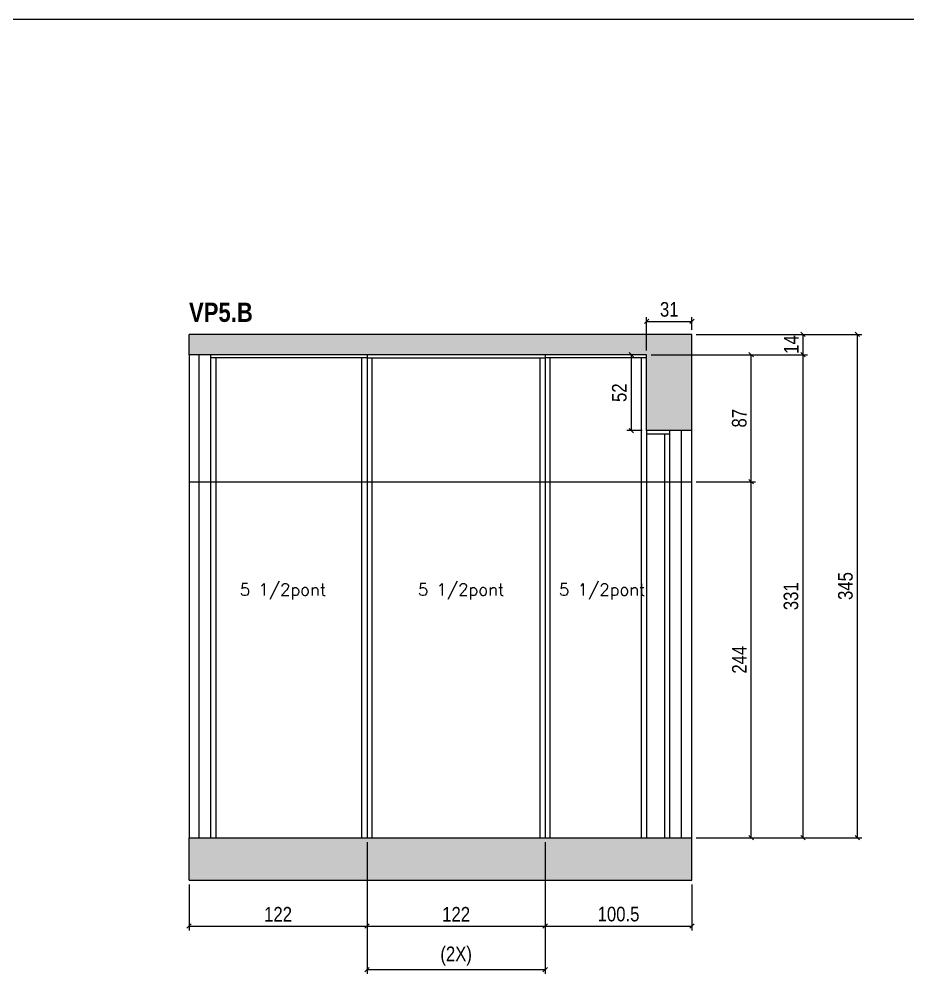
# Model space of a CAD drawing. Extents: x 142292 to 147556, y 149363 to 152785.
# Drawn here: x 145679 to 146288, y 151014 to 151668 of the extents above; entities that cross this region are included whole.
import ezdxf

# ---------------------------------------------------------------- set-up
doc = ezdxf.new("R2010")
doc.units = 0
doc.layers.get('0').update_dxf_attribs({"linetype": 'CONTINUOUS'})
doc.layers.get('DEFPOINTS').update_dxf_attribs({"linetype": 'CONTINUOUS'})
for name, color, linetype in [('COTA', 241, 'CONTINUOUS'), ('NOMENCLATURA', 7, 'CONTINUOUS'), ('Painéis', 200, 'CONTINUOUS'), ('PONTALETE', 7, 'CONTINUOUS'), ('SARR_2.2x7', 40, 'CONTINUOUS'), ('SARR_3.5x7', 81, 'CONTINUOUS')]:
    doc.layers.add(name, color=color, linetype=linetype)
doc.styles.add('COTA TECNICA', font='techl___.ttf', dxfattribs={"height": 10})
doc.styles.get("Standard").update_dxf_attribs({"font": 'ROMANS.SHX'})
doc.styles.add('TECNICA', font='techb___.ttf', dxfattribs={"height": 10})
doc.dimstyles.new('PAINEL', dxfattribs={"dimtxt": 10, "dimasz": 3, "dimexe": 3, "dimexo": 3, "dimgap": 3, "dimtad": 1, "dimdec": 1, "dimzin": 12, "dimdsep": 46, "dimtxsty": 'COTA TECNICA', "dimblk1": 'OBLIQUE', "dimblk2": 'OBLIQUE', "dimsah": 1, "dimcen": 0.9, "dimclrd": 4, "dimclre": 4, "dimclrt": 240, "dimadec": 1, "dimazin": 3, "dimtfac": 1, "dimtdec": 1, "dimtmove": 0, "dimatfit": 3, "dimfxl": 1, "dimtolj": 1, "dimtzin": 12, "dimarcsym": 0})

# ---------------------------------------------------------------- blocks, each defined once
blk = doc.blocks.new('_Oblique')
at = {"color": 0, "linetype": 'ByBlock', "lineweight": -2}
blk.add_line((-0.5, -0.5), (0.5, 0.5), dxfattribs=at)
blk = doc.blocks.new('*D948')
at = {"layer": 'COTA', "color": 4, "linetype": 'ByBlock', "lineweight": -2, "transparency": 16777216}
for p, q in [((146142.74, 151351.24), (146183.36, 151351.24)), ((146180.36, 151107.24), (146180.36, 151351.24)), ((146142.74, 151107.24), (146183.36, 151107.24))]:
    blk.add_line(p, q, dxfattribs=at)
at = {"layer": 'DEFPOINTS', "color": 0, "linetype": 'ByBlock', "transparency": 16777216}
for p in [(146139.74, 151351.24), (146180.36, 151351.24), (146139.74, 151107.24)]:
    blk.add_point(p, dxfattribs=at)
at = {"layer": 'COTA', "color": 4, "linetype": 'ByBlock', "lineweight": -2, "transparency": 16777216, "xscale": 3, "yscale": 3, "zscale": 3}
for p, rotation in [((146180.36, 151351.24), 90), ((146180.36, 151107.24), 270)]:
    blk.add_blockref('_Oblique', p, dxfattribs=dict(at, rotation=rotation))
at = {"layer": 'COTA', "color": 240, "linetype": 'ByBlock', "transparency": 16777216, "insert": (146172.29, 151229.24), "char_height": 10, "attachment_point": 5, "rotation": 90, "style": 'COTA TECNICA'}
blk.add_mtext('\\A1;244', dxfattribs=at)
blk = doc.blocks.new('*D949')
at = {"layer": 'COTA', "color": 4, "linetype": 'ByBlock', "lineweight": -2, "transparency": 16777216}
for p, q in [((146111.74, 151438.24), (146183.36, 151438.24)), ((146180.36, 151351.24), (146180.36, 151438.24)), ((146142.74, 151351.24), (146183.36, 151351.24))]:
    blk.add_line(p, q, dxfattribs=at)
at = {"layer": 'DEFPOINTS', "color": 0, "linetype": 'ByBlock', "transparency": 16777216}
for p in [(146108.74, 151438.24), (146180.36, 151438.24), (146139.74, 151351.24)]:
    blk.add_point(p, dxfattribs=at)
at = {"layer": 'COTA', "color": 4, "linetype": 'ByBlock', "lineweight": -2, "transparency": 16777216, "xscale": 3, "yscale": 3, "zscale": 3}
for p, rotation in [((146180.36, 151438.24), 90), ((146180.36, 151351.24), 270)]:
    blk.add_blockref('_Oblique', p, dxfattribs=dict(at, rotation=rotation))
at = {"layer": 'COTA', "color": 240, "linetype": 'ByBlock', "transparency": 16777216, "insert": (146172.26, 151394.74), "char_height": 10, "attachment_point": 5, "rotation": 90, "style": 'COTA TECNICA'}
blk.add_mtext('\\A1;87', dxfattribs=at)
blk = doc.blocks.new('*D906')
at = {"layer": 'COTA', "color": 4, "linetype": 'ByBlock', "lineweight": -2, "transparency": 16777216}
for p, q in [((146142.74, 151452.24), (146218.89, 151452.24)), ((146215.89, 151438.24), (146215.89, 151452.24)), ((146111.74, 151438.24), (146218.89, 151438.24))]:
    blk.add_line(p, q, dxfattribs=at)
at = {"layer": 'DEFPOINTS', "color": 0, "linetype": 'ByBlock', "transparency": 16777216}
for p in [(146139.74, 151452.24), (146215.89, 151452.24), (146108.74, 151438.24)]:
    blk.add_point(p, dxfattribs=at)
at = {"layer": 'COTA', "color": 4, "linetype": 'ByBlock', "lineweight": -2, "transparency": 16777216, "xscale": 3, "yscale": 3, "zscale": 3}
for p, rotation in [((146215.89, 151452.24), 90), ((146215.89, 151438.24), 270)]:
    blk.add_blockref('_Oblique', p, dxfattribs=dict(at, rotation=rotation))
at = {"layer": 'COTA', "color": 240, "linetype": 'ByBlock', "transparency": 16777216, "insert": (146207.81, 151445.24), "char_height": 10, "attachment_point": 5, "rotation": 90, "style": 'COTA TECNICA'}
blk.add_mtext('\\A1;14', dxfattribs=at)
blk = doc.blocks.new('*D950')
at = {"layer": 'COTA', "color": 4, "linetype": 'ByBlock', "lineweight": -2, "transparency": 16777216}
for p, q in [((146111.74, 151438.24), (146218.89, 151438.24)), ((146215.89, 151107.24), (146215.89, 151438.24)), ((146142.74, 151107.24), (146218.89, 151107.24))]:
    blk.add_line(p, q, dxfattribs=at)
at = {"layer": 'DEFPOINTS', "color": 0, "linetype": 'ByBlock', "transparency": 16777216}
for p in [(146108.74, 151438.24), (146215.89, 151438.24), (146139.74, 151107.24)]:
    blk.add_point(p, dxfattribs=at)
at = {"layer": 'COTA', "color": 4, "linetype": 'ByBlock', "lineweight": -2, "transparency": 16777216, "xscale": 3, "yscale": 3, "zscale": 3}
for p, rotation in [((146215.89, 151438.24), 90), ((146215.89, 151107.24), 270)]:
    blk.add_blockref('_Oblique', p, dxfattribs=dict(at, rotation=rotation))
at = {"layer": 'COTA', "color": 240, "linetype": 'ByBlock', "transparency": 16777216, "insert": (146207.67, 151272.74), "char_height": 10, "attachment_point": 5, "rotation": 90, "style": 'COTA TECNICA'}
blk.add_mtext('\\A1;331', dxfattribs=at)
blk = doc.blocks.new('*D951')
at = {"layer": 'COTA', "color": 4, "linetype": 'ByBlock', "lineweight": -2, "transparency": 16777216}
for p, q in [((145917.24, 151104.24), (145917.24, 151043.74)), ((145795.24, 151075.24), (145795.24, 151043.74)), ((145795.24, 151046.74), (145917.24, 151046.74))]:
    blk.add_line(p, q, dxfattribs=at)
at = {"layer": 'DEFPOINTS', "color": 0, "linetype": 'ByBlock', "transparency": 16777216}
for p in [(145917.24, 151107.24), (145795.24, 151078.24), (145917.24, 151046.74)]:
    blk.add_point(p, dxfattribs=at)
at = {"layer": 'COTA', "color": 4, "linetype": 'ByBlock', "lineweight": -2, "transparency": 16777216, "xscale": 3, "yscale": 3, "zscale": 3, "rotation": 180}
blk.add_blockref('_Oblique', (145795.24, 151046.74), dxfattribs=at)
at = {"layer": 'COTA', "color": 4, "linetype": 'ByBlock', "lineweight": -2, "transparency": 16777216, "xscale": 3, "yscale": 3, "zscale": 3}
blk.add_blockref('_Oblique', (145917.24, 151046.74), dxfattribs=at)
at = {"layer": 'COTA', "color": 240, "linetype": 'ByBlock', "transparency": 16777216, "insert": (145856.24, 151054.8), "char_height": 10, "attachment_point": 5, "style": 'COTA TECNICA'}
blk.add_mtext('\\A1;122', dxfattribs=at)
blk = doc.blocks.new('*D952')
at = {"layer": 'COTA', "color": 4, "linetype": 'ByBlock', "lineweight": -2, "transparency": 16777216}
for p, q in [((145917.24, 151104.24), (145917.24, 151043.74)), ((146039.24, 151104.24), (146039.24, 151043.74)), ((145917.24, 151046.74), (146039.24, 151046.74))]:
    blk.add_line(p, q, dxfattribs=at)
at = {"layer": 'DEFPOINTS', "color": 0, "linetype": 'ByBlock', "transparency": 16777216}
for p in [(145917.24, 151107.24), (146039.24, 151107.24), (146039.24, 151046.74)]:
    blk.add_point(p, dxfattribs=at)
at = {"layer": 'COTA', "color": 4, "linetype": 'ByBlock', "lineweight": -2, "transparency": 16777216, "xscale": 3, "yscale": 3, "zscale": 3, "rotation": 180}
blk.add_blockref('_Oblique', (145917.24, 151046.74), dxfattribs=at)
at = {"layer": 'COTA', "color": 4, "linetype": 'ByBlock', "lineweight": -2, "transparency": 16777216, "xscale": 3, "yscale": 3, "zscale": 3}
blk.add_blockref('_Oblique', (146039.24, 151046.74), dxfattribs=at)
at = {"layer": 'COTA', "color": 240, "linetype": 'ByBlock', "transparency": 16777216, "insert": (145978.24, 151054.8), "char_height": 10, "attachment_point": 5, "style": 'COTA TECNICA'}
blk.add_mtext('\\A1;122', dxfattribs=at)
blk = doc.blocks.new('*D953')
at = {"layer": 'COTA', "color": 4, "linetype": 'ByBlock', "lineweight": -2, "transparency": 16777216}
for p, q in [((146039.24, 151104.24), (146039.24, 151043.74)), ((146139.74, 151075.24), (146139.74, 151043.74)), ((146039.24, 151046.74), (146139.74, 151046.74))]:
    blk.add_line(p, q, dxfattribs=at)
at = {"layer": 'DEFPOINTS', "color": 0, "linetype": 'ByBlock', "transparency": 16777216}
for p in [(146039.24, 151107.24), (146139.74, 151078.24), (146139.74, 151046.74)]:
    blk.add_point(p, dxfattribs=at)
at = {"layer": 'COTA', "color": 4, "linetype": 'ByBlock', "lineweight": -2, "transparency": 16777216, "xscale": 3, "yscale": 3, "zscale": 3, "rotation": 180}
blk.add_blockref('_Oblique', (146039.24, 151046.74), dxfattribs=at)
at = {"layer": 'COTA', "color": 4, "linetype": 'ByBlock', "lineweight": -2, "transparency": 16777216, "xscale": 3, "yscale": 3, "zscale": 3}
blk.add_blockref('_Oblique', (146139.74, 151046.74), dxfattribs=at)
at = {"layer": 'COTA', "color": 240, "linetype": 'ByBlock', "transparency": 16777216, "insert": (146089.49, 151054.85), "char_height": 10, "attachment_point": 5, "style": 'COTA TECNICA'}
blk.add_mtext('\\A1;100.5', dxfattribs=at)
blk = doc.blocks.new('*D954')
at = {"layer": 'COTA', "color": 4, "linetype": 'ByBlock', "lineweight": -2, "transparency": 16777216}
for p, q in [((146142.74, 151452.24), (146256.18, 151452.24)), ((146253.18, 151107.24), (146253.18, 151452.24)), ((146142.74, 151107.24), (146256.18, 151107.24))]:
    blk.add_line(p, q, dxfattribs=at)
at = {"layer": 'DEFPOINTS', "color": 0, "linetype": 'ByBlock', "transparency": 16777216}
for p in [(146139.74, 151452.24), (146253.18, 151452.24), (146139.74, 151107.24)]:
    blk.add_point(p, dxfattribs=at)
at = {"layer": 'COTA', "color": 4, "linetype": 'ByBlock', "lineweight": -2, "transparency": 16777216, "xscale": 3, "yscale": 3, "zscale": 3}
for p, rotation in [((146253.18, 151452.24), 90), ((146253.18, 151107.24), 270)]:
    blk.add_blockref('_Oblique', p, dxfattribs=dict(at, rotation=rotation))
at = {"layer": 'COTA', "color": 240, "linetype": 'ByBlock', "transparency": 16777216, "insert": (146244.96, 151279.74), "char_height": 10, "attachment_point": 5, "rotation": 90, "style": 'COTA TECNICA'}
blk.add_mtext('\\A1;345', dxfattribs=at)
blk = doc.blocks.new('*D955')
at = {"layer": 'COTA', "color": 4, "linetype": 'ByBlock', "lineweight": -2, "transparency": 16777216}
for p, q in [((145917.24, 151104.24), (145917.24, 151013.91)), ((146039.24, 151104.24), (146039.24, 151013.91)), ((145917.24, 151016.91), (146039.24, 151016.91))]:
    blk.add_line(p, q, dxfattribs=at)
at = {"layer": 'DEFPOINTS', "color": 0, "linetype": 'ByBlock', "transparency": 16777216}
for p in [(145917.24, 151107.24), (146039.24, 151107.24), (146039.24, 151016.91)]:
    blk.add_point(p, dxfattribs=at)
at = {"layer": 'COTA', "color": 4, "linetype": 'ByBlock', "lineweight": -2, "transparency": 16777216, "xscale": 3, "yscale": 3, "zscale": 3, "rotation": 180}
blk.add_blockref('_Oblique', (145917.24, 151016.91), dxfattribs=at)
at = {"layer": 'COTA', "color": 4, "linetype": 'ByBlock', "lineweight": -2, "transparency": 16777216, "xscale": 3, "yscale": 3, "zscale": 3}
blk.add_blockref('_Oblique', (146039.24, 151016.91), dxfattribs=at)
at = {"layer": 'COTA', "color": 240, "linetype": 'ByBlock', "transparency": 16777216, "insert": (145978.24, 151026.13), "char_height": 10, "attachment_point": 5, "style": 'COTA TECNICA'}
blk.add_mtext('\\A1;(2X)', dxfattribs=at)
blk = doc.blocks.new('*D956')
at = {"layer": 'COTA', "color": 4, "linetype": 'ByBlock', "lineweight": -2, "transparency": 16777216}
for p, q in [((146105.74, 151438.24), (146095.21, 151438.24)), ((146098.21, 151438.24), (146098.21, 151386.24)), ((146105.74, 151386.24), (146095.21, 151386.24))]:
    blk.add_line(p, q, dxfattribs=at)
at = {"layer": 'DEFPOINTS', "color": 0, "linetype": 'ByBlock', "transparency": 16777216}
for p in [(146108.74, 151438.24), (146098.21, 151386.24), (146108.74, 151386.24)]:
    blk.add_point(p, dxfattribs=at)
at = {"layer": 'COTA', "color": 4, "linetype": 'ByBlock', "lineweight": -2, "transparency": 16777216, "xscale": 3, "yscale": 3, "zscale": 3}
for p, rotation in [((146098.21, 151438.24), 90), ((146098.21, 151386.24), 270)]:
    blk.add_blockref('_Oblique', p, dxfattribs=dict(at, rotation=rotation))
at = {"layer": 'COTA', "color": 240, "linetype": 'ByBlock', "transparency": 16777216, "insert": (146090.1, 151412.24), "char_height": 10, "attachment_point": 5, "rotation": 90, "style": 'COTA TECNICA'}
blk.add_mtext('\\A1;52', dxfattribs=at)
blk = doc.blocks.new('*D957')
at = {"layer": 'COTA', "color": 4, "linetype": 'ByBlock', "lineweight": -2, "transparency": 16777216}
for p, q in [((146108.74, 151441.24), (146108.74, 151464.07)), ((146139.74, 151455.24), (146139.74, 151464.07)), ((146108.74, 151461.07), (146139.74, 151461.07))]:
    blk.add_line(p, q, dxfattribs=at)
at = {"layer": 'DEFPOINTS', "color": 0, "linetype": 'ByBlock', "transparency": 16777216}
for p in [(146139.74, 151461.07), (146139.74, 151452.24), (146108.74, 151438.24)]:
    blk.add_point(p, dxfattribs=at)
at = {"layer": 'COTA', "color": 4, "linetype": 'ByBlock', "lineweight": -2, "transparency": 16777216, "xscale": 3, "yscale": 3, "zscale": 3, "rotation": 180}
blk.add_blockref('_Oblique', (146108.74, 151461.07), dxfattribs=at)
at = {"layer": 'COTA', "color": 4, "linetype": 'ByBlock', "lineweight": -2, "transparency": 16777216, "xscale": 3, "yscale": 3, "zscale": 3}
blk.add_blockref('_Oblique', (146139.74, 151461.07), dxfattribs=at)
at = {"layer": 'COTA', "color": 240, "linetype": 'ByBlock', "transparency": 16777216, "insert": (146124.24, 151469.29), "char_height": 10, "attachment_point": 5, "style": 'COTA TECNICA'}
blk.add_mtext('\\A1;31', dxfattribs=at)

msp = doc.modelspace()

# ---------------------------------------------------------------- hatches: boundary and pattern name
at = {"layer": 'COTA', "linetype": 'ByBlock'}
h = msp.add_hatch(dxfattribs=at)
h.set_pattern_fill('AR-CONC', color=256, scale=0.03)
h.set_pattern_definition([(50, (15006.926, 122103.5177), (5.46554007, -0.47817257), [0.5715, -6.2865]), (355, (15006.926, 122103.518), (-1.05730264, 5.73170536), [0.4572, -5.02921753]), (100.4514447, (15007.3816, 122103.478), (4.40823741, 5.25353256), [0.48570026, -5.34270734]), (46.1842, (15006.926, 122105.042), (8.13237123, -1.26126984), [0.85725, -9.42975]), (96.6355576, (15007.604, 122104.937), (7.122124, 7.42278374), [0.7285507, -8.01406824]), (351.184151, (15006.926, 122105.042), (7.122124, 7.42278374), [0.685799, -7.54379196]), (21, (15007.688, 122104.6607), (4.54843174, -3.06795595), [0.5715, -6.2865]), (326, (15007.688, 122104.661), (1.85406085, 5.52563898), [0.4572, -5.0292]), (71.451445, (15008.067, 122104.405), (6.40249258, 2.45768307), [0.48570026, -5.34269813]), (37.5, (15006.9261, 122103.5177), (0.092658098, 2.536651166), [0, -4.96824, 0, -5.1054, 0, -5.04825]), (7.5, (15006.9261, 122103.5177), (2.004589875, 3.005417245), [0, -2.91084, 0, -4.85394, 0, -1.92405]), (327.5, (15005.2269, 122103.5177), (4.067717855, -0.17186232), [0, -1.905, 0, -5.9436, 0, -7.8867]), (317.5, (15004.465, 122103.5177), (4.44387544, 0.76279473), [0, -2.4765, 0, -3.94716, 0, -5.6007])])
h.paths.add_polyline_path([(146108.74, 151386.24), (146139.74, 151386.24), (146139.74, 151452.24), (145795.24, 151452.24), (145795.24, 151438.24), (146108.74, 151438.24)])
h = msp.add_hatch(dxfattribs=at)
h.set_pattern_fill('AR-CONC', color=256, scale=0.03)
h.set_pattern_definition([(50, (14575.0257, 120605.392), (5.46554007, -0.47817257), [0.5715, -6.2865]), (355, (14575.0257, 120605.392), (-1.05730264, 5.73170536), [0.4572, -5.02921753]), (100.4514447, (14575.481, 120605.352), (4.40823741, 5.25353256), [0.48570026, -5.34270734]), (46.1842, (14575.0257, 120606.916), (8.13237123, -1.26126984), [0.85725, -9.42975]), (96.6355576, (14575.703, 120606.811), (7.122124, 7.42278374), [0.7285507, -8.01406824]), (351.184151, (14575.026, 120606.916), (7.122124, 7.42278374), [0.685799, -7.54379196]), (21, (14575.7877, 120606.535), (4.54843174, -3.06795595), [0.5715, -6.2865]), (326, (14575.7877, 120606.535), (1.85406085, 5.52563898), [0.4572, -5.0292]), (71.451445, (14576.1667, 120606.279), (6.40249258, 2.45768307), [0.48570026, -5.34269813]), (37.5, (14575.0257, 120605.392), (0.092658098, 2.536651166), [0, -4.96824, 0, -5.1054, 0, -5.04825]), (7.5, (14575.0257, 120605.392), (2.004589875, 3.005417245), [0, -2.91084, 0, -4.85394, 0, -1.92405]), (327.5, (14573.3264, 120605.392), (4.067717855, -0.17186232), [0, -1.905, 0, -5.9436, 0, -7.8867]), (317.5, (14572.5644, 120605.392), (4.44387544, 0.76279473), [0, -2.4765, 0, -3.94716, 0, -5.6007])])
h.paths.add_polyline_path([(146139.74, 151107.24), (145795.24, 151107.24), (145795.24, 151078.24), (146139.74, 151078.24)])

# ---------------------------------------------------------------- linework, layer by layer
at = {"color": 30}
msp.add_line((142435.57, 151668.29), (146491.26, 151668.29), dxfattribs=at)
at = {"layer": 'COTA', "linetype": 'ByBlock'}
for p, q in [((145795.24, 151438.24), (145795.24, 151452.24)), ((146139.74, 151452.24), (145795.24, 151452.24)), ((146139.74, 151386.24), (146139.74, 151452.24)), ((146108.74, 151386.24), (146108.74, 151107.24)), ((145795.24, 151078.24), (145795.24, 151107.24)), ((146139.74, 151078.24), (146139.74, 151107.24)), ((145795.24, 151078.24), (146139.74, 151078.24))]:
    msp.add_line(p, q, dxfattribs=at)
at = {"layer": 'Painéis', "linetype": 'Continuous'}
for p, q in [((146108.74, 151438.24), (145795.24, 151438.24)), ((145795.24, 151438.24), (145795.24, 151107.24)), ((145917.24, 151438.24), (145917.24, 151107.24)), ((146039.24, 151438.24), (146039.24, 151107.24)), ((146108.74, 151386.24), (146108.74, 151438.24)), ((146139.74, 151386.24), (146108.74, 151386.24)), ((146139.74, 151107.24), (146139.74, 151386.24)), ((145795.24, 151351.24), (146139.74, 151351.24)), ((145795.24, 151107.24), (146139.74, 151107.24))]:
    msp.add_line(p, q, dxfattribs=at)
at = {"layer": 'SARR_2.2x7', "ltscale": 50}
for p, q in [((145802.24, 151107.24), (145802.24, 151438.24)), ((145917.24, 151436.04), (145810.24, 151436.04)), ((145917.24, 151436.04), (146039.24, 151436.04)), ((146108.74, 151436.04), (146039.24, 151436.04)), ((146108.74, 151384.04), (146124.74, 151384.04)), ((146132.74, 151107.24), (146132.74, 151386.24))]:
    msp.add_line(p, q, dxfattribs=at)
at = {"layer": 'SARR_3.5x7'}
for p, q in [((145810.24, 151107.24), (145810.24, 151438.24)), ((145813.74, 151107.24), (145813.74, 151436.04)), ((145913.74, 151107.24), (145913.74, 151436.04)), ((145920.74, 151107.24), (145920.74, 151436.04)), ((146035.74, 151107.24), (146035.74, 151436.04)), ((146042.74, 151107.24), (146042.74, 151436.04)), ((146105.24, 151107.24), (146105.24, 151436.04)), ((146121.24, 151107.24), (146121.24, 151384.04)), ((146124.74, 151107.24), (146124.74, 151386.24))]:
    msp.add_line(p, q, dxfattribs=at)

# ---------------------------------------------------------------- texts
at = {"layer": 'NOMENCLATURA', "style": 'TECNICA'}
msp.add_text('VP5.B', height=13.2, dxfattribs=at).set_placement((145795.24, 151460.76))
at = {"layer": 'PONTALETE', "linetype": 'Continuous'}
for p in [(145830.07, 151273.19), (145952.07, 151273.19), (146048.76, 151273.19)]:
    msp.add_text('5 1/2pont', height=8.25, dxfattribs=at).set_placement(p)

# ---------------------------------------------------------------- dimensions: what is measured, and where the dimension line sits
at = {"layer": 'COTA', "linetype": 'ByBlock'}
for base, p1, p2, picture, middle in [((146139.74, 151461.07), (146108.74, 151438.24), (146139.74, 151452.24), '*D957', (146124.24, 151469.29)), ((145917.24, 151046.74), (145795.24, 151078.24), (145917.24, 151107.24), '*D951', (145856.24, 151054.8))]:
    dim = msp.add_linear_dim(base=base, p1=p1, p2=p2, dimstyle='PAINEL', dxfattribs=at)
    dim.commit()
    dim.dimension.update_dxf_attribs({"geometry": picture, "text_midpoint": middle})
dim = msp.add_linear_dim(base=(146215.89, 151452.24), p1=(146108.74, 151438.24), p2=(146139.74, 151452.24), angle=90, dimstyle='PAINEL', override={"dimtmove": 1}, dxfattribs=at)
dim.commit()
dim.dimension.update_dxf_attribs({"geometry": '*D906', "text_midpoint": (146215.89, 151445.24), "dimtype": 160})
for base, p1, p2, picture, middle in [((146253.18, 151452.24), (146139.74, 151107.24), (146139.74, 151452.24), '*D954', (146244.96, 151279.74)), ((146098.21, 151386.24), (146108.74, 151438.24), (146108.74, 151386.24), '*D956', (146090.1, 151412.24)), ((146215.89, 151438.24), (146139.74, 151107.24), (146108.74, 151438.24), '*D950', (146207.67, 151272.74)), ((146180.36, 151351.24), (146139.74, 151107.24), (146139.74, 151351.24), '*D948', (146172.29, 151229.24))]:
    dim = msp.add_linear_dim(base=base, p1=p1, p2=p2, angle=90, dimstyle='PAINEL', dxfattribs=at)
    dim.commit()
    dim.dimension.update_dxf_attribs({"geometry": picture, "text_midpoint": middle})
dim = msp.add_linear_dim(base=(146180.36, 151438.24), p1=(146139.74, 151351.24), p2=(146108.74, 151438.24), angle=90, dimstyle='PAINEL', override={"dimtmove": 1}, dxfattribs=at)
dim.commit()
dim.dimension.update_dxf_attribs({"geometry": '*D949', "text_midpoint": (146172.26, 151394.74)})
for base, p1, p2, picture, middle in [((146039.24, 151046.74), (145917.24, 151107.24), (146039.24, 151107.24), '*D952', (145978.24, 151054.8)), ((146139.74, 151046.74), (146039.24, 151107.24), (146139.74, 151078.24), '*D953', (146089.49, 151054.85))]:
    dim = msp.add_linear_dim(base=base, p1=p1, p2=p2, dimstyle='PAINEL', override={"dimtmove": 1}, dxfattribs=at)
    dim.commit()
    dim.dimension.update_dxf_attribs({"geometry": picture, "text_midpoint": middle})
dim = msp.add_linear_dim(base=(146039.24, 151016.91), p1=(145917.24, 151107.24), p2=(146039.24, 151107.24), text='(2X)', dimstyle='PAINEL', dxfattribs=at)
dim.commit()
dim.dimension.update_dxf_attribs({"geometry": '*D955', "text_midpoint": (145978.24, 151026.13)})

doc.saveas('drawing.dxf')
